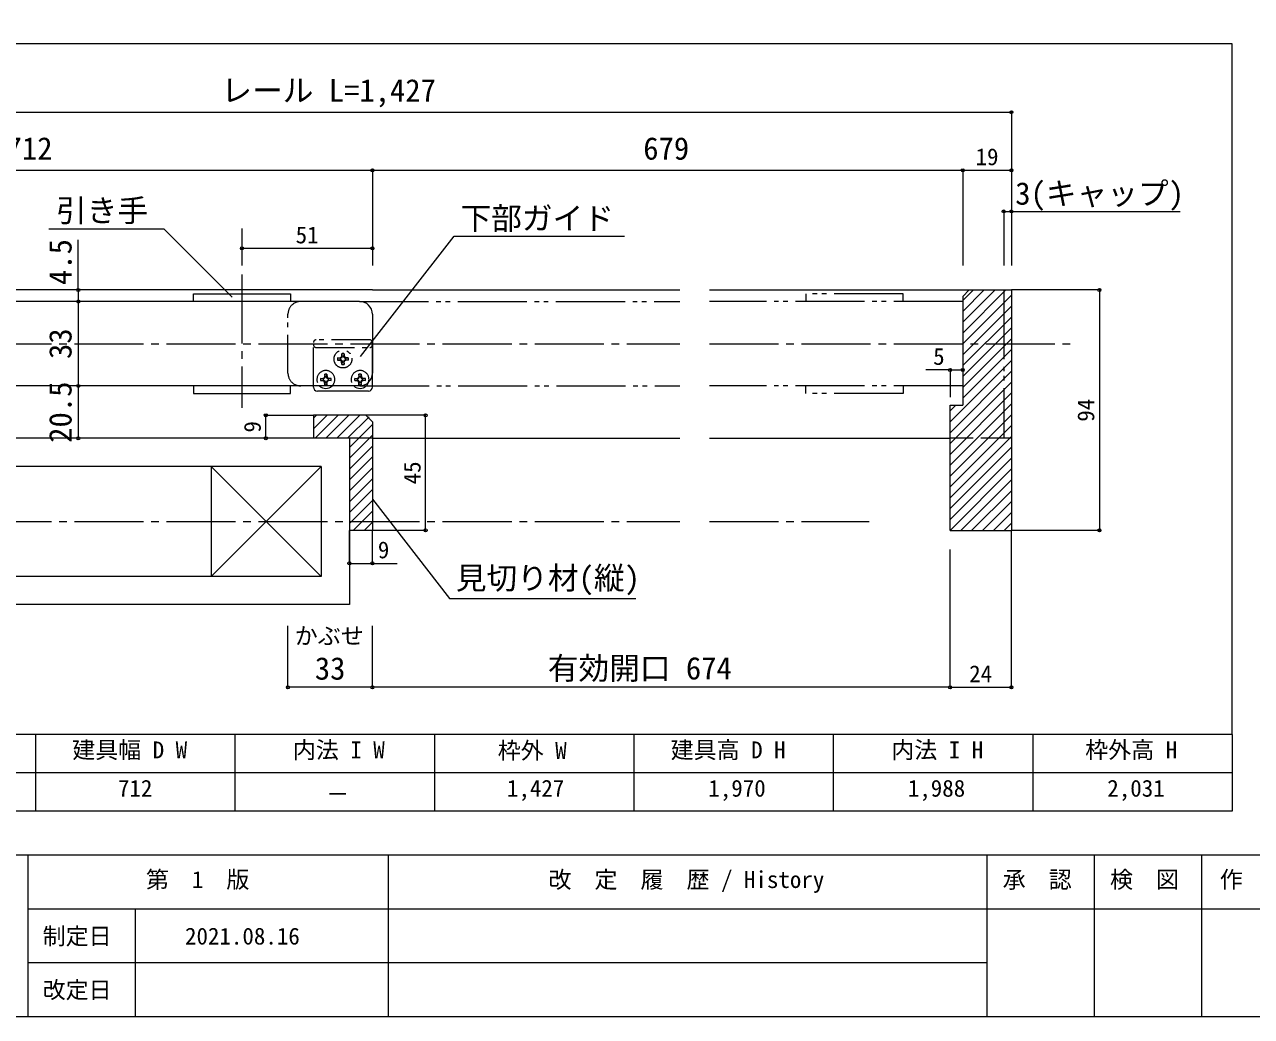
# Model space of a CAD drawing. Units: millimetres on the paper, enlarged 10 times, with parts at other scales. Extents: x -1985 to 2015, y -1370 to 1400.
# Drawn here: x -1179 to 420, y -1370 to -78 of the extents above; entities that cross this region are included whole.
import ezdxf
from ezdxf.enums import TextEntityAlignment as Align

# ---------------------------------------------------------------- set-up
doc = ezdxf.new("R2010")
doc.units = ezdxf.units.MM
doc.header["$LTSCALE"] = 10
doc.header["$PDMODE"] = 32
doc.header["$PDSIZE"] = 4
for name, pattern in [('CHAIN2', [12, 9, -1, 1, -1]), ('DASHED3', [4, 3, -1]), ('DOUBLE_CHAIN1', [8.8, 5, -1, 0.6, -0.6, 0.6, -1]), ('DOUBLE_CHAIN2', [12.8, 9, -1, 0.6, -0.6, 0.6, -1])]:
    doc.linetypes.add(name, pattern=pattern)
for name, color, linetype, lineweight in [('1-1_0', 7, 'Continuous', 20), ('2-0_18', 7, 'Continuous', 20), ('3-0', 7, 'Continuous', 20)]:
    doc.layers.add(name, color=color, linetype=linetype, lineweight=lineweight)
doc.styles.add('ＭＳ ゴシック', font='')
doc.styles.get('ＭＳ ゴシック').set_extended_font_data('MS Gothic')

msp = doc.modelspace()

# ---------------------------------------------------------------- linework, layer by layer
at = {"layer": '1-1_0'}
for p, q in [((395, -102.5), (-1935, -102.5)), ((395, -102.5), (-1935, -102.5)), ((395, -102.5), (-1935, -102.5)), ((395, -102.5), (-1935, -102.5)), ((395, -1002.5), (395, -102.5)), ((395, -1002.5), (395, -102.5)), ((395, -1002.5), (-1935, -1002.5)), ((395, -1002.5), (-1935, -1002.5)), ((-1165, -1002.5), (-1165, -1102.5)), ((-905, -1002.5), (-905, -1102.5)), ((-645, -1002.5), (-645, -1102.5)), ((-385, -1002.5), (-385, -1102.5)), ((-125, -1002.5), (-125, -1102.5)), ((135, -1002.5), (135, -1102.5)), ((395, -1002.5), (395, -1102.5)), ((395, -1052.5), (-1935, -1052.5)), ((395, -1102.5), (-1935, -1102.5)), ((2015, -1160), (-1985, -1160)), ((-1175, -1160), (-1175, -1370)), ((-705, -1160), (-705, -1370)), ((75, -1160), (75, -1370)), ((215, -1160), (215, -1370)), ((355, -1160), (355, -1370)), ((2015, -1230), (-1175, -1230)), ((-1035, -1230), (-1035, -1370)), ((75, -1300), (-1175, -1300))]:
    msp.add_line(p, q, dxfattribs=at)
for points in [[(-1985, -1370), (2015, -1370), (2015, 1400), (-1985, 1400)], [(395, -1002.5), (-1935, -1002.5), (-1935, -1102.5)]]:
    msp.add_lwpolyline(points, dxfattribs=at)
at = {"layer": '2-0_18', "color": 4, "lineweight": 9}
for p, q in [((-1679.14, -191.74), (107.08, -191.74)), ((107.08, -191.74), (107.08, -391.32)), ((-1622.48, -267.39), (-725.81, -267.39)), ((-725.81, -267.39), (-725.81, -391.32)), ((43.74, -267.39), (43.74, -391.32)), ((97.08, -321.06), (107.08, -321.06)), ((97.08, -321.06), (97.08, -391.32)), ((107.08, -321.06), (327.19, -321.06)), ((-895.81, -343.34), (-895.81, -391.32)), ((-1109.07, -423.34), (-1109.07, -357.84)), ((-741.11, -510.2), (-619.18, -353.4)), ((-619.18, -353.4), (-397.28, -353.4)), ((-725.81, -369.21), (-895.81, -369.21)), ((-725.81, -369.21), (-725.81, -391.32)), ((-1109.07, -423.34), (-1109.07, -438.34)), ((221.73, -423.34), (107.08, -423.34)), ((221.73, -423.34), (221.73, -736.67)), ((-1109.07, -438.34), (-1109.07, -548.34)), ((27.08, -527.54), (-4.26, -527.54)), ((27.08, -527.54), (43.74, -527.54)), ((27.08, -527.54), (27.08, -563.1)), ((-1109.07, -548.34), (-1109.07, -616.67)), ((-864.62, -616.67), (-864.62, -586.67)), ((-864.62, -586.67), (-802.48, -586.67)), ((-656.37, -586.67), (-735.81, -586.67)), ((-656.37, -736.67), (-656.37, -586.67)), ((-725.81, -695.99), (-625.26, -825.29)), ((-755.81, -779.61), (-755.81, -736.67)), ((-725.81, -779.61), (-725.81, -736.67)), ((-656.37, -736.67), (-725.81, -736.67)), ((221.73, -736.67), (107.08, -736.67)), ((107.08, -941.08), (107.08, -736.67)), ((27.08, -941.08), (27.08, -761.33)), ((-755.81, -779.61), (-725.81, -779.61)), ((-725.81, -779.61), (-693.65, -779.61)), ((-625.26, -825.29), (-382.57, -825.29)), ((-835.81, -941.08), (-835.81, -861.08)), ((-725.81, -941.08), (-725.81, -861.08)), ((27.08, -941.08), (-835.81, -941.08)), ((27.08, -941.08), (107.08, -941.08))]:
    msp.add_line(p, q, dxfattribs=at)
at = {"layer": '2-0_18', "color": 4, "linetype": 'CHAIN2', "lineweight": 9}
for p, q in [((-895.81, -403.19), (-895.81, -576.74)), ((-1234.19, -493.34), (-325, -493.34)), ((-286.33, -493.34), (185.05, -493.34)), ((-1234.19, -725.01), (-325, -725.01)), ((-286.33, -725.01), (-78.16, -725.01))]:
    msp.add_line(p, q, dxfattribs=at)
at = {"layer": '2-0_18'}
for p, q in [((-725.81, -423.34), (-1234.19, -423.34)), ((-725.81, -423.34), (-325, -423.34)), ((-286.33, -423.34), (52.08, -423.34)), ((-160.71, -428.34), (-160.71, -438.34)), ((43.74, -465.37), (85.78, -423.34)), ((43.74, -451.23), (71.64, -423.34)), ((43.74, -437.09), (57.49, -423.34)), ((43.74, -479.52), (99.92, -423.34)), ((43.74, -431.67), (52.08, -423.34)), ((43.74, -493.66), (107.08, -430.33)), ((43.74, -431.67), (43.74, -573.34)), ((52.08, -423.34), (107.08, -423.34)), ((107.08, -423.34), (107.08, -736.67)), ((-742.48, -438.34), (-1234.19, -438.34)), ((43.74, -507.8), (107.08, -444.47)), ((-725.81, -455.01), (-725.81, -531.67)), ((-725.81, -455.01), (-725.81, -531.67)), ((43.74, -521.94), (107.08, -458.61)), ((43.74, -536.09), (107.08, -472.75)), ((43.74, -550.23), (107.08, -486.89)), ((43.74, -564.37), (107.08, -501.04)), ((27.08, -595.18), (107.08, -515.18)), ((27.08, -609.32), (107.08, -529.32)), ((27.08, -623.46), (107.08, -543.46)), ((-742.48, -548.34), (-1234.19, -548.34)), ((-802.48, -550.01), (-802.48, -548.43)), ((-730.81, -555.01), (-797.48, -555.01)), ((-725.81, -550.01), (-725.81, -548.43)), ((-160.71, -558.34), (-160.71, -548.34)), ((27.08, -637.6), (107.08, -557.6)), ((27.08, -651.75), (107.08, -571.75)), ((27.08, -573.34), (43.74, -573.34)), ((27.08, -581.04), (34.77, -573.34)), ((27.08, -736.67), (27.08, -573.34)), ((-802.48, -586.67), (-802.48, -616.67)), ((-802.48, -604.49), (-784.66, -586.67)), ((-802.48, -590.35), (-798.8, -586.67)), ((-734.14, -586.67), (-802.48, -586.67)), ((-800.52, -616.67), (-770.52, -586.67)), ((-786.38, -616.67), (-756.38, -586.67)), ((-772.24, -616.67), (-742.24, -586.67)), ((-758.09, -616.67), (-729.97, -588.55)), ((-734.14, -586.67), (-725.81, -595.01)), ((27.08, -665.89), (107.08, -585.89)), ((-755.81, -628.53), (-725.81, -598.53)), ((-725.81, -595.01), (-725.81, -736.67)), ((27.08, -680.03), (107.08, -600.03)), ((-725.81, -616.67), (-1234.19, -616.67)), ((-755.81, -642.67), (-725.81, -612.67)), ((-755.81, -616.67), (-755.81, -736.67)), ((-755.81, -616.67), (-755.81, -833.34)), ((-725.81, -616.67), (-325, -616.67)), ((-286.33, -616.67), (27.08, -616.67)), ((27.08, -694.17), (107.08, -614.17)), ((-755.81, -656.82), (-725.81, -626.82)), ((27.08, -708.32), (107.08, -628.32)), ((-792.48, -653.34), (-1234.19, -653.34)), ((-935.81, -653.34), (-792.48, -796.67)), ((-792.48, -653.34), (-935.81, -796.67)), ((-935.81, -653.34), (-935.81, -796.67)), ((-792.48, -653.34), (-792.48, -796.67)), ((-755.81, -670.96), (-725.81, -640.96)), ((-755.81, -685.1), (-725.81, -655.1)), ((27.08, -722.46), (107.08, -642.46)), ((-755.81, -699.24), (-725.81, -669.24)), ((27.08, -736.6), (107.08, -656.6)), ((41.14, -736.67), (107.08, -670.74)), ((-755.81, -713.38), (-725.81, -683.38)), ((55.29, -736.67), (107.08, -684.88)), ((-755.81, -727.53), (-725.81, -697.53)), ((69.43, -736.67), (107.08, -699.03)), ((-750.81, -736.67), (-725.81, -711.67)), ((83.57, -736.67), (107.08, -713.17)), ((-736.67, -736.67), (-725.81, -725.81)), ((97.71, -736.67), (107.08, -727.31)), ((-725.81, -736.67), (-755.81, -736.67)), ((27.08, -736.67), (107.08, -736.67)), ((-792.48, -796.67), (-1234.19, -796.67)), ((-755.81, -833.34), (-1234.19, -833.34))]:
    msp.add_line(p, q, dxfattribs=at)
at = {"layer": '2-0_18', "linetype": 'DOUBLE_CHAIN2'}
for p, q in [((-742.48, -438.34), (-325, -438.34)), ((43.74, -438.34), (-286.33, -438.34)), ((-741.85, -548.34), (-325, -548.34)), ((43.74, -548.34), (-286.33, -548.34))]:
    msp.add_line(p, q, dxfattribs=at)
at = {"layer": '2-0_18', "linetype": 'DOUBLE_CHAIN1'}
for p, q in [((-835.81, -531.67), (-835.81, -455.01)), ((-802.48, -548.43), (-802.48, -491.67)), ((-729.14, -488.34), (-799.14, -488.34)), ((-725.81, -548.43), (-725.81, -491.67)), ((-799.14, -498.34), (-729.14, -498.34)), ((-765.18, -510.45), (-765.19, -509.91)), ((-763.11, -510.45), (-763.1, -509.91)), ((-765.18, -516.23), (-765.19, -516.77)), ((-763.11, -516.23), (-763.1, -516.77)), ((-787.47, -537.11), (-787.48, -536.58)), ((-787.47, -542.9), (-787.48, -543.43)), ((-785.4, -537.11), (-785.39, -536.58)), ((-785.4, -542.9), (-785.39, -543.43)), ((-742.89, -537.11), (-742.9, -536.58)), ((-742.89, -542.9), (-742.9, -543.43)), ((-740.82, -537.11), (-740.8, -536.58)), ((-740.82, -542.9), (-740.8, -543.43))]:
    msp.add_line(p, q, dxfattribs=at)
at = {"layer": '2-0_18', "linetype": 'DASHED3'}
msp.add_line((97.08, -616.67), (27.08, -616.67), dxfattribs=at)
at = {"layer": '2-0_18', "color": 4, "lineweight": 9}
for points in [[(-725.81, -267.39), (43.74, -267.39), (107.08, -267.39)], [(-1147.48, -343.91), (-997.66, -343.91), (-908.68, -432.89)]]:
    msp.add_lwpolyline(points, dxfattribs=at)
at = {"layer": '2-0_18'}
for points in [[(-959.14, -438.34), (-959.14, -428.34), (-832.48, -428.34), (-832.48, -438.34)], [(-959.14, -548.34), (-959.14, -558.34), (-832.48, -558.34), (-832.48, -548.34)]]:
    msp.add_lwpolyline(points, dxfattribs=at)
at = {"layer": '2-0_18', "linetype": 'DOUBLE_CHAIN2'}
for points in [[(-34.05, -438.34), (-34.05, -428.34), (-160.71, -428.34)], [(-34.05, -548.34), (-34.05, -558.34), (-160.71, -558.34)]]:
    msp.add_lwpolyline(points, dxfattribs=at)
at = {"layer": '2-0_18', "linetype": 'DOUBLE_CHAIN1'}
for points in [[(-767.04, -512.3), (-767.57, -512.29), (-771.09, -511.85), (-767.68, -511.66)], [(-765.77, -511.71), (-765.18, -510.45), (-765.83, -509.8), (-766.42, -511.07)], [(-765.19, -509.91), (-765.63, -506.4), (-765.83, -509.8)], [(-763.1, -509.91), (-762.65, -506.4), (-762.46, -509.8)], [(-762.52, -511.71), (-761.25, -512.3), (-760.6, -511.66), (-761.87, -511.07)], [(-761.25, -512.3), (-760.72, -512.29), (-757.2, -511.85), (-760.6, -511.66)], [(-767.04, -514.37), (-767.57, -514.39), (-771.09, -514.83), (-767.68, -515.02)], [(-765.77, -514.97), (-767.04, -514.37), (-767.68, -515.02), (-766.42, -515.61)], [(-765.19, -516.77), (-765.63, -520.28), (-765.83, -516.88)], [(-762.52, -514.97), (-763.11, -516.23), (-762.46, -516.88), (-761.87, -515.61)], [(-763.1, -516.77), (-762.65, -520.28), (-762.46, -516.88)], [(-761.25, -514.37), (-760.72, -514.39), (-757.2, -514.83), (-760.6, -515.02)], [(-789.33, -538.97), (-789.86, -538.96), (-793.38, -538.52), (-789.98, -538.32)], [(-789.33, -541.04), (-789.86, -541.05), (-793.38, -541.49), (-789.98, -541.69)], [(-788.06, -541.63), (-789.33, -541.04), (-789.98, -541.69), (-788.71, -542.28)], [(-788.06, -538.38), (-787.47, -537.11), (-788.12, -536.47), (-788.71, -537.73)], [(-787.48, -536.58), (-787.92, -533.07), (-788.12, -536.47)], [(-787.48, -543.43), (-787.92, -546.94), (-788.12, -543.55)], [(-784.81, -541.63), (-785.4, -542.9), (-784.75, -543.55), (-784.16, -542.28)], [(-785.39, -536.58), (-784.95, -533.07), (-784.75, -536.47)], [(-785.39, -543.43), (-784.95, -546.94), (-784.75, -543.55)], [(-784.81, -538.38), (-783.54, -538.97), (-782.9, -538.32), (-784.16, -537.73)], [(-783.54, -538.97), (-783.01, -538.96), (-779.49, -538.52), (-782.9, -538.32)], [(-783.54, -541.04), (-783.01, -541.05), (-779.49, -541.49), (-782.9, -541.69)], [(-744.75, -538.97), (-745.28, -538.96), (-748.8, -538.52), (-745.39, -538.32)], [(-744.75, -541.04), (-745.28, -541.05), (-748.8, -541.49), (-745.39, -541.69)], [(-743.48, -541.63), (-744.75, -541.04), (-745.39, -541.69), (-744.12, -542.28)], [(-743.48, -538.38), (-742.89, -537.11), (-743.53, -536.47), (-744.12, -537.73)], [(-742.9, -536.58), (-743.34, -533.07), (-743.53, -536.47)], [(-742.9, -543.43), (-743.34, -546.94), (-743.53, -543.55)], [(-740.23, -541.63), (-740.82, -542.9), (-740.17, -543.55), (-739.58, -542.28)], [(-740.8, -536.58), (-740.36, -533.07), (-740.17, -536.47)], [(-740.8, -543.43), (-740.36, -546.94), (-740.17, -543.55)], [(-740.23, -538.38), (-738.96, -538.97), (-738.31, -538.32), (-739.58, -537.73)], [(-738.96, -538.97), (-738.43, -538.96), (-734.91, -538.52), (-738.31, -538.32)], [(-738.96, -541.04), (-738.43, -541.05), (-734.91, -541.49), (-738.31, -541.69)]]:
    msp.add_lwpolyline(points, dxfattribs=at)
for points in [[(-765.77, -511.71), (-767.04, -512.3), (-767.68, -511.66), (-766.42, -511.07)], [(-762.52, -511.71), (-763.11, -510.45), (-762.46, -509.8), (-761.87, -511.07)], [(-765.77, -514.97), (-765.18, -516.23), (-765.83, -516.88), (-766.42, -515.61)], [(-762.52, -514.97), (-761.25, -514.37), (-760.6, -515.02), (-761.87, -515.61)], [(-788.06, -538.38), (-789.33, -538.97), (-789.98, -538.32), (-788.71, -537.73)], [(-788.06, -541.63), (-787.47, -542.9), (-788.12, -543.55), (-788.71, -542.28)], [(-784.81, -538.38), (-785.4, -537.11), (-784.75, -536.47), (-784.16, -537.73)], [(-784.81, -541.63), (-783.54, -541.04), (-782.9, -541.69), (-784.16, -542.28)], [(-743.48, -538.38), (-744.75, -538.97), (-745.39, -538.32), (-744.12, -537.73)], [(-743.48, -541.63), (-742.89, -542.9), (-743.53, -543.55), (-744.12, -542.28)], [(-740.23, -538.38), (-740.82, -537.11), (-740.17, -536.47), (-739.58, -537.73)], [(-740.23, -541.63), (-738.96, -541.04), (-738.31, -541.69), (-739.58, -542.28)]]:
    msp.add_lwpolyline(points, close=True, dxfattribs=at)
msp.add_circle((-764.14, -513.34), 11.67, dxfattribs=at)
for centre, radius, start, end in [((-819.14, -455.01), 16.67, 90, 180), ((-799.14, -491.67), 3.33, 90, 180), ((-799.14, -495.01), 3.33, 180, 270), ((-729.14, -491.67), 3.33, 0, 90), ((-729.14, -495.01), 3.33, 270, 0), ((-764.14, -514.2), 7.94, 90, 100.80514), ((-764.14, -513.34), 3.58, 72.98773, 107.01227), ((-764.14, -514.2), 7.94, 79.19486, 90), ((-763.29, -513.34), 7.94, 169.19486, 190.80514), ((-764.14, -513.34), 3.58, 162.98773, 197.01227), ((-764.14, -512.48), 7.94, 259.19486, 270), ((-764.14, -513.34), 3.58, 252.98773, 287.01227), ((-764.14, -512.48), 7.94, 270, 280.80514), ((-764.14, -513.34), 3.58, 342.98773, 17.01227), ((-765, -513.34), 7.94, 349.19486, 10.80514), ((-819.14, -531.67), 16.67, 180, 270), ((-786.44, -540.01), 11.67, 313.75959, 225.93338), ((-785.58, -540.01), 7.94, 169.19486, 190.80514), ((-786.44, -540.01), 3.58, 162.98773, 197.01227), ((-786.44, -540.87), 7.94, 90, 100.80514), ((-786.44, -540.01), 3.58, 72.98773, 107.01227), ((-786.44, -540.01), 3.58, 252.98773, 287.01227), ((-786.44, -540.87), 7.94, 79.19486, 90), ((-786.44, -540.01), 3.58, 342.98773, 17.01227), ((-787.29, -540.01), 7.94, 349.19486, 10.80514), ((-741.85, -540.01), 11.67, 313.90297, 225.7449), ((-740.99, -540.01), 7.94, 169.19486, 190.80514), ((-741.85, -540.01), 3.58, 162.98773, 197.01227), ((-741.85, -540.87), 7.94, 90, 100.80514), ((-741.85, -540.01), 3.58, 72.98773, 107.01227), ((-741.85, -540.01), 3.58, 252.98773, 287.01227), ((-741.85, -540.87), 7.94, 79.19486, 90), ((-741.85, -540.01), 3.58, 342.98773, 17.01227), ((-742.71, -540.01), 7.94, 349.19486, 10.80514), ((-786.44, -539.14), 7.94, 259.19486, 270), ((-786.44, -539.14), 7.94, 270, 280.80514), ((-741.85, -539.14), 7.94, 259.19486, 270), ((-741.85, -539.14), 7.94, 270, 280.80514)]:
    msp.add_arc(centre, radius, start, end, dxfattribs=at)
at = {"layer": '2-0_18'}
for centre, radius, start, end in [((-742.48, -455.01), 16.67, 0, 90), ((-742.48, -455.01), 16.67, 0, 90), ((-742.48, -531.67), 16.67, 270, 0), ((-742.48, -531.67), 16.67, 270, 0), ((-797.48, -550.01), 5, 180, 270), ((-786.44, -540.01), 11.67, 225.93338, 313.75959), ((-741.85, -540.01), 11.67, 225.7449, 313.90297), ((-730.81, -550.01), 5, 270, 0)]:
    msp.add_arc(centre, radius, start, end, dxfattribs=at)
at = {"layer": '2-0_18', "color": 4}
for p in [(107.08, -191.74), (-725.81, -267.39), (43.74, -267.39), (107.08, -267.39), (97.08, -321.06), (107.08, -321.06), (-895.81, -369.21), (-725.81, -369.21), (-1109.07, -423.34), (221.73, -423.34), (-1109.07, -438.34), (27.08, -527.54), (43.74, -527.54), (-1109.07, -548.34), (-864.62, -586.67), (-656.37, -586.67), (-1109.07, -616.67), (-864.62, -616.67), (-656.37, -736.67), (221.73, -736.67), (-755.81, -779.61), (-725.81, -779.61), (-835.81, -941.08), (-725.81, -941.08), (27.08, -941.08), (107.08, -941.08)]:
    msp.add_point(p, dxfattribs=at)
at = {"layer": '2-0_18'}
msp.add_point((-725.81, -267.39), dxfattribs=at)
at = {"layer": '3-0', "linetype": 'DOUBLE_CHAIN2'}
for p in [(97.08, -423.34), (107.08, -616.67)]:
    msp.add_line(p, (97.08, -616.67), dxfattribs=at)

# ---------------------------------------------------------------- texts
at = {"layer": '1-1_0', "style": 'ＭＳ ゴシック'}
for s, p in [('建具幅 D W', (-1117.05, -1040.24)), ('内法 I W', (-829.48, -1040.24)), ('枠外 W', (-562.43, -1041.02)), ('建具高 D H', (-337.05, -1040.24)), ('内法 I H', (-49.48, -1040.24)), ('枠外高 H', (203.34, -1040.24)), ('712', (-1057.41, -1090.24)), ('1,427', (-550.41, -1090.24)), ('1,970', (-287.91, -1090.24)), ('1,988', (-27.91, -1090.24)), ('2,031', (232.09, -1090.24)), ('第\u30001\u3000版', (-1020.97, -1209.21)), ('改\u3000定\u3000履\u3000歴 / History', (-496.31, -1209.21)), ('承\u3000認', (95.74, -1209.21)), ('検\u3000図', (235.6, -1209.21)), ('作\u3000成', (378.67, -1209.21)), ('制定日', (-1155.61, -1282.92)), ('2021.08.16', (-970, -1282.92)), ('改定日', (-1155.61, -1352.92))]:
    msp.add_text(s, height=21.99, dxfattribs=at).set_placement(p, align=Align.BOTTOM_LEFT)
at = {"layer": '2-0_18', "style": 'ＭＳ ゴシック'}
for s, height, p in [('レール L=1,427', 29.33, (-922.64, -186.74)), ('DW 712', 29.33, (-1262.41, -262.39)), ('679', 29.33, (-372.7, -262.39)), ('19', 21.99, (60.41, -267.39)), ('3(キャップ)', 29.33, (112.12, -321.06)), ('引き手', 29.33, (-1138.09, -343.35)), ('下部ガイド', 29.33, (-610.95, -353.42)), ('51', 21.99, (-825.81, -369.21)), ('5', 21.99, (5.14, -527.54)), ('9', 21.99, (-718.64, -779.61)), ('見切り材(縦)', 29.33, (-617.04, -822.15)), ('かぶせ', 21.99, (-826.99, -891.57)), ('33', 29.33, (-800.81, -939.95)), ('有効開口 674', 29.33, (-497.13, -939.71)), ('24', 21.99, (52.08, -941.08)), ('－', 21.99, (-786.2, -1097.83))]:
    msp.add_text(s, height=height, dxfattribs=at).set_placement(p, align=Align.BOTTOM_LEFT)
for s, height, p in [('4.5', 29.33, (-1109.07, -416.9)), ('33', 29.33, (-1109.07, -513.34)), ('20.5', 29.33, (-1109.07, -622.51)), ('94', 21.99, (221.73, -595.01)), ('9', 21.99, (-864.62, -609.17)), ('45', 21.99, (-656.37, -676.67))]:
    msp.add_text(s, height=height, rotation=90, dxfattribs=at).set_placement(p, align=Align.BOTTOM_LEFT)

doc.saveas('drawing.dxf')
